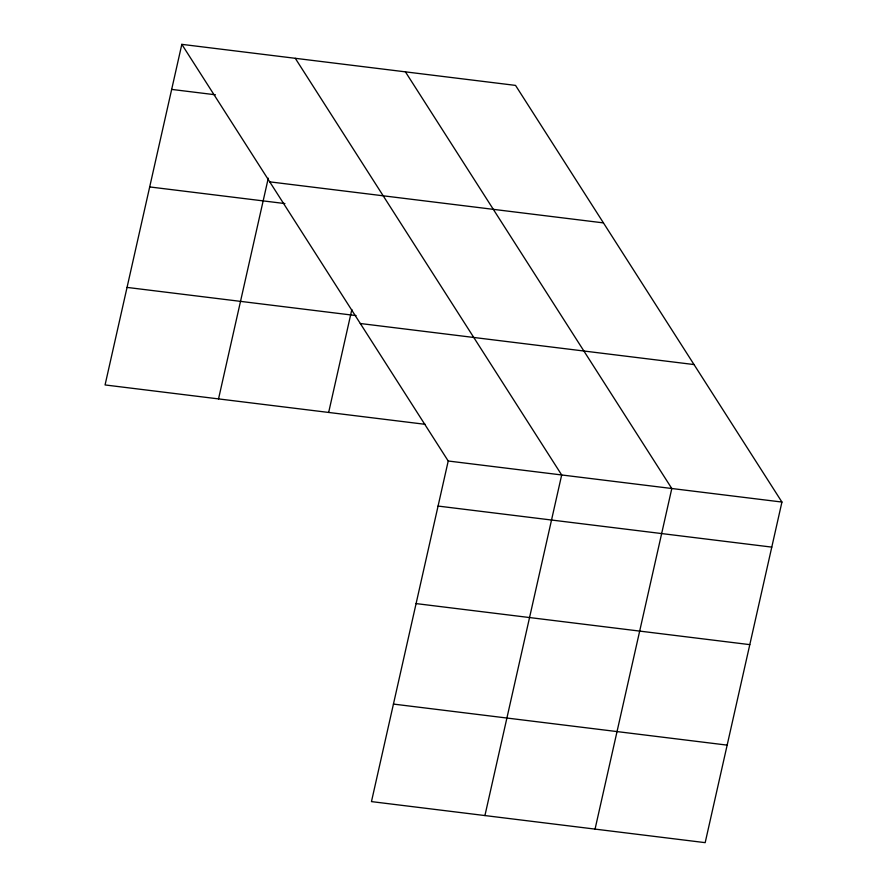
<?xml version="1.0" encoding="UTF-8"?>
<svg xmlns="http://www.w3.org/2000/svg" width="887" height="887" viewBox="0 0 887 887"><rect width="100%" height="100%" fill="white"/><g stroke="black" fill="none" stroke-linecap="round" stroke-linejoin="round"><path stroke-width="1.33" d="M181.824 44.35L448.223 461.007L371.465 801.604L705.176 842.65L781.935 502.053L515.535 85.396L181.824 44.35L105.065 384.947L425.183 424.319M218.535 398.895L268.273 178.176M328.656 412.444L351.84 309.552M484.923 815.563L561.682 474.966L295.282 58.309M595.055 829.101L671.803 488.515L405.414 71.847M171.668 89.41L215.419 94.787M269.737 181.846L603.448 222.892M149.692 186.935L284.904 203.566M127.052 287.41L356.075 315.584M360.31 323.511L694.022 364.557M448.223 461.007L781.935 502.053M438.067 506.067L771.779 547.113M416.081 603.592L749.803 644.638M393.44 704.078L727.152 745.124"/></g></svg>
